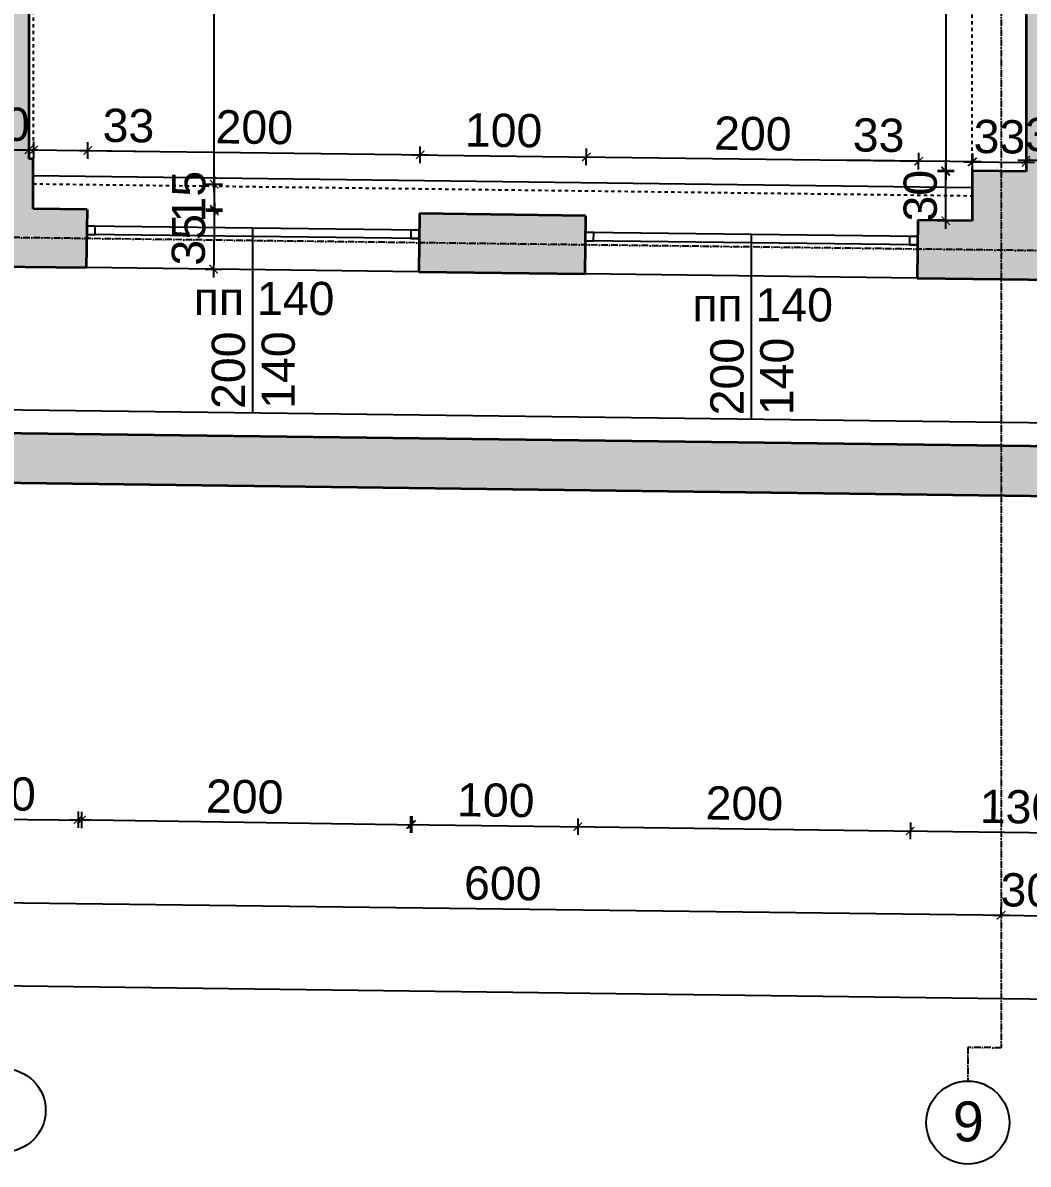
# Model space of a CAD drawing. Header units: inches. Extents: x -72385 to 39588, y -6525 to 66685.
# Drawn here: x -47773 to -47169, y 28695 to 29381 of the extents above; entities that cross this region are included whole.
import ezdxf

# ---------------------------------------------------------------- set-up
doc = ezdxf.new("R2010")
doc.units = ezdxf.units.IN
doc.header["$MEASUREMENT"] = 0
doc.linetypes.add('DashDot', pattern=[0.6, 0.4, -0.1, 0, -0.1])
doc.linetypes.add('Hidden', pattern=[0.4, 0.2, -0.2])
for name, color, linetype, lineweight in [('Изгледни линии', 253, 'Continuous', 25), ('Надписи коти външни', 252, 'Continuous', 25), ('Надписи коти вътрешни', 252, 'Continuous', 25), ('Надписи Оси', 252, 'Continuous', 25), ('Надписи прозорци', 252, 'Continuous', 25), ('Оси', 252, 'DashDot', 25), ('Прозорци', 251, 'Continuous', 25), ('Пунктир', 253, 'Hidden', 25), ('Разрезни линии', 7, 'Continuous', 35), ('Щрих стени', 254, 'Continuous', 25)]:
    doc.layers.add(name, color=color, linetype=linetype, lineweight=lineweight)
doc.styles.add('Arial Regular', font='arial.ttf')
doc.styles.get("Standard").update_dxf_attribs({"font": 'arial.ttf'})
doc.dimstyles.new('Annotative', dxfattribs={"dimscale": 0, "dimtxt": 20, "dimasz": 5, "dimexe": 5, "dimexo": 5, "dimgap": 5, "dimtad": 1, "dimdec": 0, "dimzin": 0, "dimdsep": 46, "dimtxsty": 'Standard', "dimblk": 'ARCHTICK', "dimcen": 5, "dimdle": 5, "dimadec": 0, "dimazin": 0, "dimtfac": 1, "dimtdec": 0, "dimtofl": 0, "dimtmove": 0, "dimatfit": 3, "dimldrblk": 'ARCHTICK', "dimfxl": 5, "dimfxlon": 1, "dimtolj": 1, "dimtzin": 0, "dimarcsym": 1})

# ---------------------------------------------------------------- blocks, each defined once
blk = doc.blocks.new('_ArchTick')
at = {"color": 0, "linetype": 'ByBlock', "const_width": 0.15}
blk.add_lwpolyline([(-0.5, -0.5), (0.5, 0.5)], dxfattribs=at)
blk = doc.blocks.new('*D8137')
at = {"layer": 'Defpoints', "color": 0, "ltscale": 50, "transparency": 16777216}
for p in [(-47747.34, 29869.21), (-47658.28, 29869.21), (-47747.34, 29284.17)]:
    blk.add_point(p, dxfattribs=at)
at = {"layer": 'Надписи коти вътрешни', "color": 0, "lineweight": -2, "ltscale": 50, "transparency": 16777216}
for p, q in [((-47658.28, 29279.17), (-47658.28, 29874.21)), ((-47663.28, 29869.21), (-47653.28, 29869.21)), ((-47663.28, 29284.17), (-47653.28, 29284.17))]:
    blk.add_line(p, q, dxfattribs=at)
at = {"layer": 'Надписи коти вътрешни', "color": 0, "lineweight": -2, "ltscale": 50, "transparency": 16777216, "xscale": 5, "yscale": 5, "zscale": 5}
for p, rotation in [((-47658.28, 29869.21), 90), ((-47658.28, 29284.17), 270)]:
    blk.add_blockref('_ArchTick', p, dxfattribs=dict(at, rotation=rotation))
at = {"layer": 'Надписи коти вътрешни', "color": 0, "ltscale": 50, "transparency": 16777216, "insert": (-47673.49, 29525.21), "char_height": 20, "attachment_point": 5, "rotation": 90}
blk.add_mtext('\\A1;585', dxfattribs=at)
blk = doc.blocks.new('*D94')
at = {"layer": 'Defpoints', "color": 0, "ltscale": 50, "transparency": 16777216}
for p in [(-47747.34, 29284.17), (-47747.53, 29269.17), (-47658.28, 29269.17)]:
    blk.add_point(p, dxfattribs=at)
at = {"layer": 'Надписи коти вътрешни', "color": 0, "lineweight": -2, "ltscale": 50, "transparency": 16777216}
for p, q in [((-47658.28, 29289.17), (-47658.28, 29264.17)), ((-47663.28, 29284.17), (-47653.28, 29284.17)), ((-47663.28, 29269.17), (-47653.28, 29269.17))]:
    blk.add_line(p, q, dxfattribs=at)
at = {"layer": 'Надписи коти вътрешни', "color": 0, "lineweight": -2, "ltscale": 50, "transparency": 16777216, "xscale": 5, "yscale": 5, "zscale": 5}
for p, rotation in [((-47658.28, 29284.17), 90), ((-47658.28, 29269.17), 270)]:
    blk.add_blockref('_ArchTick', p, dxfattribs=dict(at, rotation=rotation))
at = {"layer": 'Надписи коти вътрешни', "color": 0, "ltscale": 50, "transparency": 16777216, "insert": (-47673.49, 29276.67), "char_height": 20, "attachment_point": 5, "rotation": 90}
blk.add_mtext('\\A1;15', dxfattribs=at)
blk = doc.blocks.new('*D4234')
at = {"layer": 'Defpoints', "color": 0, "ltscale": 50, "transparency": 16777216}
for p in [(-47218.17, 29292.23), (-47202.34, 29292.23), (-47202.34, 29262.23)]:
    blk.add_point(p, dxfattribs=at)
at = {"layer": 'Надписи коти вътрешни', "color": 0, "lineweight": -2, "ltscale": 50, "transparency": 16777216}
for p, q in [((-47218.17, 29257.23), (-47218.17, 29297.23)), ((-47213.17, 29292.23), (-47223.17, 29292.23)), ((-47213.17, 29262.23), (-47223.17, 29262.23))]:
    blk.add_line(p, q, dxfattribs=at)
at = {"layer": 'Надписи коти вътрешни', "color": 0, "lineweight": -2, "ltscale": 50, "transparency": 16777216, "xscale": 5, "yscale": 5, "zscale": 5}
for p, rotation in [((-47218.17, 29292.23), 90), ((-47218.17, 29262.23), 270)]:
    blk.add_blockref('_ArchTick', p, dxfattribs=dict(at, rotation=rotation))
at = {"layer": 'Надписи коти вътрешни', "color": 0, "ltscale": 50, "transparency": 16777216, "insert": (-47233.39, 29277.23), "char_height": 20, "attachment_point": 5, "rotation": 90}
blk.add_mtext('\\A1;30', dxfattribs=at)
blk = doc.blocks.new('*D108')
at = {"layer": 'Defpoints', "color": 0, "ltscale": 50, "transparency": 16777216}
for p in [(-47169.77, 29297.22), (-47202.34, 29292.23), (-47169.84, 29291.82)]:
    blk.add_point(p, dxfattribs=at)
at = {"layer": 'Надписи коти вътрешни', "color": 0, "lineweight": -2, "ltscale": 50, "transparency": 16777216}
for p, q in [((-47202.27, 29297.23), (-47202.2, 29302.63)), ((-47169.77, 29296.81), (-47169.7, 29302.22)), ((-47207.27, 29297.7), (-47164.77, 29297.15))]:
    blk.add_line(p, q, dxfattribs=at)
at = {"layer": 'Надписи коти вътрешни', "color": 0, "lineweight": -2, "ltscale": 50, "transparency": 16777216, "xscale": 5, "yscale": 5, "zscale": 5}
for p, rotation in [((-47202.27, 29297.63), 179.2706286525559), ((-47169.77, 29297.22), 359.2706286525558)]:
    blk.add_blockref('_ArchTick', p, dxfattribs=dict(at, rotation=rotation))
at = {"layer": 'Надписи коти вътрешни', "color": 0, "ltscale": 50, "transparency": 16777216, "insert": (-47185.82, 29312.64), "char_height": 20, "attachment_point": 5, "rotation": 359.27063}
blk.add_mtext('\\A1;33', dxfattribs=at)
blk = doc.blocks.new('*D199')
at = {"layer": 'Defpoints', "color": 0, "ltscale": 50, "transparency": 16777216}
for p in [(-47734.39, 29304.41), (-47767.34, 29269.42), (-47734.84, 29269.01)]:
    blk.add_point(p, dxfattribs=at)
at = {"layer": 'Надписи коти вътрешни', "color": 0, "lineweight": -2, "ltscale": 50, "transparency": 16777216}
for p, q in [((-47766.95, 29299.82), (-47766.82, 29309.82)), ((-47734.45, 29299.41), (-47734.32, 29309.41)), ((-47771.89, 29304.88), (-47734.39, 29304.41)), ((-47734.39, 29304.41), (-47690.75, 29303.85))]:
    blk.add_line(p, q, dxfattribs=at)
at = {"layer": 'Надписи коти вътрешни', "color": 0, "lineweight": -2, "ltscale": 50, "transparency": 16777216, "xscale": 5, "yscale": 5, "zscale": 5}
for p, rotation in [((-47766.89, 29304.82), 179.2706286525555), ((-47734.39, 29304.41), 359.2706286525555)]:
    blk.add_blockref('_ArchTick', p, dxfattribs=dict(at, rotation=rotation))
at = {"layer": 'Надписи коти вътрешни', "color": 0, "ltscale": 50, "transparency": 16777216, "insert": (-47709.88, 29319.31), "char_height": 20, "attachment_point": 5, "rotation": 359.27063}
blk.add_mtext('\\A1;33', dxfattribs=at)
blk = doc.blocks.new('*D4273')
at = {"layer": 'Defpoints', "color": 0, "ltscale": 50, "transparency": 16777216}
for p in [(-47534.39, 29301.86), (-47734.84, 29269.01), (-47534.84, 29266.46)]:
    blk.add_point(p, dxfattribs=at)
at = {"layer": 'Надписи коти вътрешни', "color": 0, "lineweight": -2, "ltscale": 50, "transparency": 16777216}
for p, q in [((-47734.45, 29299.41), (-47734.32, 29309.41)), ((-47739.39, 29304.47), (-47529.39, 29301.8)), ((-47534.45, 29296.86), (-47534.32, 29306.86))]:
    blk.add_line(p, q, dxfattribs=at)
at = {"layer": 'Надписи коти вътрешни', "color": 0, "lineweight": -2, "ltscale": 50, "transparency": 16777216, "xscale": 5, "yscale": 5, "zscale": 5}
for p, rotation in [((-47734.39, 29304.41), 179.2706286525442), ((-47534.39, 29301.86), 359.2706286525442)]:
    blk.add_blockref('_ArchTick', p, dxfattribs=dict(at, rotation=rotation))
at = {"layer": 'Надписи коти вътрешни', "color": 0, "ltscale": 50, "transparency": 16777216, "insert": (-47634.19, 29318.34), "char_height": 20, "attachment_point": 5, "rotation": 359.27063}
blk.add_mtext('\\A1;200', dxfattribs=at)
blk = doc.blocks.new('*D4274')
at = {"layer": 'Defpoints', "color": 0, "ltscale": 50, "transparency": 16777216}
for p in [(-47434.39, 29300.59), (-47534.84, 29266.46), (-47434.84, 29265.19)]:
    blk.add_point(p, dxfattribs=at)
at = {"layer": 'Надписи коти вътрешни', "color": 0, "lineweight": -2, "ltscale": 50, "transparency": 16777216}
for p, q in [((-47539.39, 29301.92), (-47429.39, 29300.52)), ((-47534.45, 29296.86), (-47534.32, 29306.86)), ((-47434.45, 29295.59), (-47434.32, 29305.59))]:
    blk.add_line(p, q, dxfattribs=at)
at = {"layer": 'Надписи коти вътрешни', "color": 0, "lineweight": -2, "ltscale": 50, "transparency": 16777216, "xscale": 5, "yscale": 5, "zscale": 5}
for p, rotation in [((-47534.39, 29301.86), 179.2706286525338), ((-47434.39, 29300.59), 359.2706286525338)]:
    blk.add_blockref('_ArchTick', p, dxfattribs=dict(at, rotation=rotation))
at = {"layer": 'Надписи коти вътрешни', "color": 0, "ltscale": 50, "transparency": 16777216, "insert": (-47484.19, 29316.43), "char_height": 20, "attachment_point": 5, "rotation": 359.27063}
blk.add_mtext('\\A1;100', dxfattribs=at)
blk = doc.blocks.new('*D4275')
at = {"layer": 'Defpoints', "color": 0, "ltscale": 50, "transparency": 16777216}
for p in [(-47234.39, 29298.04), (-47434.84, 29265.19), (-47234.84, 29262.64)]:
    blk.add_point(p, dxfattribs=at)
at = {"layer": 'Надписи коти вътрешни', "color": 0, "lineweight": -2, "ltscale": 50, "transparency": 16777216}
for p, q in [((-47434.45, 29295.59), (-47434.32, 29305.59)), ((-47234.45, 29293.04), (-47234.32, 29303.04)), ((-47439.39, 29300.65), (-47229.39, 29297.98))]:
    blk.add_line(p, q, dxfattribs=at)
at = {"layer": 'Надписи коти вътрешни', "color": 0, "lineweight": -2, "ltscale": 50, "transparency": 16777216, "xscale": 5, "yscale": 5, "zscale": 5}
for p, rotation in [((-47434.39, 29300.59), 179.2706286525483), ((-47234.39, 29298.04), 359.2706286525483)]:
    blk.add_blockref('_ArchTick', p, dxfattribs=dict(at, rotation=rotation))
at = {"layer": 'Надписи коти вътрешни', "color": 0, "ltscale": 50, "transparency": 16777216, "insert": (-47334.19, 29314.52), "char_height": 20, "attachment_point": 5, "rotation": 359.27063}
blk.add_mtext('\\A1;200', dxfattribs=at)
blk = doc.blocks.new('*D200')
at = {"layer": 'Defpoints', "color": 0, "ltscale": 50, "transparency": 16777216}
for p in [(-47234.39, 29298.04), (-47234.84, 29262.64), (-47202.34, 29262.23)]:
    blk.add_point(p, dxfattribs=at)
at = {"layer": 'Надписи коти вътрешни', "color": 0, "lineweight": -2, "ltscale": 50, "transparency": 16777216}
for p, q in [((-47234.45, 29293.04), (-47234.32, 29303.04)), ((-47201.95, 29292.63), (-47201.82, 29302.63)), ((-47234.39, 29298.04), (-47278.02, 29298.6)), ((-47196.89, 29297.56), (-47234.39, 29298.04))]:
    blk.add_line(p, q, dxfattribs=at)
at = {"layer": 'Надписи коти вътрешни', "color": 0, "lineweight": -2, "ltscale": 50, "transparency": 16777216, "xscale": 5, "yscale": 5, "zscale": 5}
for p, rotation in [((-47234.39, 29298.04), 179.2706286525373), ((-47201.89, 29297.63), 359.2706286525373)]:
    blk.add_blockref('_ArchTick', p, dxfattribs=dict(at, rotation=rotation))
at = {"layer": 'Надписи коти вътрешни', "color": 0, "ltscale": 50, "transparency": 16777216, "insert": (-47258.51, 29313.57), "char_height": 20, "attachment_point": 5, "rotation": 359.27063}
blk.add_mtext('\\A1;33', dxfattribs=at)
blk = doc.blocks.new('*D8138')
at = {"layer": 'Defpoints', "color": 0, "ltscale": 50, "transparency": 16777216}
for p in [(-47169.84, 29831.86), (-47218.17, 29291.82), (-47169.84, 29291.82)]:
    blk.add_point(p, dxfattribs=at)
at = {"layer": 'Надписи коти вътрешни', "color": 0, "lineweight": -2, "ltscale": 50, "transparency": 16777216}
for p, q in [((-47218.17, 29836.86), (-47218.17, 29286.82)), ((-47213.17, 29831.86), (-47223.17, 29831.86)), ((-47213.17, 29291.82), (-47223.17, 29291.82))]:
    blk.add_line(p, q, dxfattribs=at)
at = {"layer": 'Надписи коти вътрешни', "color": 0, "lineweight": -2, "ltscale": 50, "transparency": 16777216, "xscale": 5, "yscale": 5, "zscale": 5}
for p, rotation in [((-47218.17, 29831.86), 90), ((-47218.17, 29291.82), 270)]:
    blk.add_blockref('_ArchTick', p, dxfattribs=dict(at, rotation=rotation))
at = {"layer": 'Надписи коти вътрешни', "color": 0, "ltscale": 50, "transparency": 16777216, "insert": (-47233.38, 29507.3), "char_height": 20, "attachment_point": 5, "rotation": 90}
blk.add_mtext('\\A1;540', dxfattribs=at)
blk = doc.blocks.new('*D2815')
at = {"layer": 'Defpoints', "color": 0, "ltscale": 50, "transparency": 16777216}
for p in [(-51367.34, 29180.24), (-46587.16, 29133.38), (-46587.34, 29119.39)]:
    blk.add_point(p, dxfattribs=at)
at = {"layer": 'Надписи коти вътрешни', "color": 0, "lineweight": -2, "ltscale": 50, "transparency": 16777216}
for p, q in [((-51367.22, 29189.23), (-51367.1, 29199.23)), ((-51372.16, 29194.3), (-46582.16, 29133.32)), ((-46587.22, 29128.38), (-46587.1, 29138.38))]:
    blk.add_line(p, q, dxfattribs=at)
at = {"layer": 'Надписи коти вътрешни', "color": 0, "lineweight": -2, "ltscale": 50, "transparency": 16777216, "xscale": 5, "yscale": 5, "zscale": 5}
for p, rotation in [((-51367.16, 29194.23), 179.2706286525462), ((-46587.16, 29133.38), 359.2706286525462)]:
    blk.add_blockref('_ArchTick', p, dxfattribs=dict(at, rotation=rotation))
at = {"layer": 'Надписи коти вътрешни', "color": 0, "ltscale": 50, "transparency": 16777216, "insert": (-48976.97, 29179.02), "char_height": 20, "attachment_point": 5, "rotation": 359.27063}
blk.add_mtext('\\A1;4780', dxfattribs=at)
blk = doc.blocks.new('*D5886')
at = {"layer": 'Defpoints', "color": 0, "ltscale": 50, "transparency": 16777216}
for p in [(-47835.3, 29235.28), (-47735.28, 29234.42), (-47738.16, 28901.73)]:
    blk.add_point(p, dxfattribs=at)
at = {"layer": 'Надписи коти външни', "color": 0, "lineweight": -2, "ltscale": 50, "transparency": 16777216}
for p, q in [((-47838.13, 28907.59), (-47838.22, 28897.59)), ((-47738.11, 28906.73), (-47738.2, 28896.73)), ((-47843.18, 28902.63), (-47733.16, 28901.68))]:
    blk.add_line(p, q, dxfattribs=at)
at = {"layer": 'Надписи коти външни', "color": 0, "lineweight": -2, "ltscale": 50, "transparency": 16777216, "xscale": 5, "yscale": 5, "zscale": 5}
for p, rotation in [((-47838.18, 28902.59), 179.5043981819861), ((-47738.16, 28901.73), 359.5043981819861)]:
    blk.add_blockref('_ArchTick', p, dxfattribs=dict(at, rotation=rotation))
at = {"layer": 'Надписи коти външни', "color": 0, "ltscale": 50, "transparency": 16777216, "insert": (-47788.94, 28917.38), "char_height": 20, "attachment_point": 5, "rotation": 359.5044}
blk.add_mtext('\\A1;100', dxfattribs=at)
blk = doc.blocks.new('*D5887')
at = {"layer": 'Defpoints', "color": 0, "ltscale": 50, "transparency": 16777216}
for p in [(-47735.28, 29234.42), (-47535.28, 29231.46), (-47540.19, 28899)]:
    blk.add_point(p, dxfattribs=at)
at = {"layer": 'Надписи коти външни', "color": 0, "lineweight": -2, "ltscale": 50, "transparency": 16777216}
for p, q in [((-47740.11, 28906.95), (-47740.26, 28896.95)), ((-47540.12, 28904), (-47540.27, 28894)), ((-47745.19, 28902.03), (-47535.19, 28898.93))]:
    blk.add_line(p, q, dxfattribs=at)
at = {"layer": 'Надписи коти външни', "color": 0, "lineweight": -2, "ltscale": 50, "transparency": 16777216, "xscale": 5, "yscale": 5, "zscale": 5}
for p, rotation in [((-47740.19, 28901.95), 179.1537244602908), ((-47540.19, 28899), 359.1537244602908)]:
    blk.add_blockref('_ArchTick', p, dxfattribs=dict(at, rotation=rotation))
at = {"layer": 'Надписи коти външни', "color": 0, "ltscale": 50, "transparency": 16777216, "insert": (-47639.97, 28915.69), "char_height": 20, "attachment_point": 5, "rotation": 359.15372}
blk.add_mtext('\\A1;200', dxfattribs=at)
blk = doc.blocks.new('*D5888')
at = {"layer": 'Defpoints', "color": 0, "ltscale": 50, "transparency": 16777216}
for p in [(-47535.28, 29231.46), (-47435.28, 29230.19), (-47439.52, 28897.72)]:
    blk.add_point(p, dxfattribs=at)
at = {"layer": 'Надписи коти външни', "color": 0, "lineweight": -2, "ltscale": 50, "transparency": 16777216}
for p, q in [((-47539.45, 28903.99), (-47539.58, 28893.99)), ((-47439.45, 28902.72), (-47439.58, 28892.72)), ((-47544.52, 28899.05), (-47434.52, 28897.65))]:
    blk.add_line(p, q, dxfattribs=at)
at = {"layer": 'Надписи коти външни', "color": 0, "lineweight": -2, "ltscale": 50, "transparency": 16777216, "xscale": 5, "yscale": 5, "zscale": 5}
for p, rotation in [((-47539.52, 28898.99), 179.2706286525713), ((-47439.52, 28897.72), 359.2706286525712)]:
    blk.add_blockref('_ArchTick', p, dxfattribs=dict(at, rotation=rotation))
at = {"layer": 'Надписи коти външни', "color": 0, "ltscale": 50, "transparency": 16777216, "insert": (-47488.88, 28913.56), "char_height": 20, "attachment_point": 5, "rotation": 359.27063}
blk.add_mtext('\\A1;100', dxfattribs=at)
blk = doc.blocks.new('*D5889')
at = {"layer": 'Defpoints', "color": 0, "ltscale": 50, "transparency": 16777216}
for p in [(-47435.28, 29230.19), (-47235.28, 29227.64), (-47239.52, 28895.17)]:
    blk.add_point(p, dxfattribs=at)
at = {"layer": 'Надписи коти външни', "color": 0, "lineweight": -2, "ltscale": 50, "transparency": 16777216}
for p, q in [((-47439.45, 28902.72), (-47439.58, 28892.72)), ((-47444.52, 28897.78), (-47234.52, 28895.11)), ((-47239.45, 28900.17), (-47239.58, 28890.17))]:
    blk.add_line(p, q, dxfattribs=at)
at = {"layer": 'Надписи коти външни', "color": 0, "lineweight": -2, "ltscale": 50, "transparency": 16777216, "xscale": 5, "yscale": 5, "zscale": 5}
for p, rotation in [((-47439.52, 28897.72), 179.2706286525296), ((-47239.52, 28895.17), 359.2706286525296)]:
    blk.add_blockref('_ArchTick', p, dxfattribs=dict(at, rotation=rotation))
at = {"layer": 'Надписи коти външни', "color": 0, "ltscale": 50, "transparency": 16777216, "insert": (-47339.32, 28911.65), "char_height": 20, "attachment_point": 5, "rotation": 359.27063}
blk.add_mtext('\\A1;200', dxfattribs=at)
blk = doc.blocks.new('*D5890')
at = {"layer": 'Defpoints', "color": 0, "ltscale": 50, "transparency": 16777216}
for p in [(-47235.28, 29227.64), (-47105.28, 29225.99), (-47109.52, 28893.51)]:
    blk.add_point(p, dxfattribs=at)
at = {"layer": 'Надписи коти външни', "color": 0, "lineweight": -2, "ltscale": 50, "transparency": 16777216}
for p, q in [((-47239.45, 28900.17), (-47239.58, 28890.17)), ((-47109.45, 28898.51), (-47109.58, 28888.52)), ((-47244.52, 28895.23), (-47104.52, 28893.45))]:
    blk.add_line(p, q, dxfattribs=at)
at = {"layer": 'Надписи коти външни', "color": 0, "lineweight": -2, "ltscale": 50, "transparency": 16777216, "xscale": 5, "yscale": 5, "zscale": 5}
for p, rotation in [((-47239.52, 28895.17), 179.2706286525752), ((-47109.52, 28893.51), 359.2706286525752)]:
    blk.add_blockref('_ArchTick', p, dxfattribs=dict(at, rotation=rotation))
at = {"layer": 'Надписи коти външни', "color": 0, "ltscale": 50, "transparency": 16777216, "insert": (-47174.32, 28909.56), "char_height": 20, "attachment_point": 5, "rotation": 359.27063}
blk.add_mtext('\\A1;130', dxfattribs=at)
blk = doc.blocks.new('*D5929')
at = {"layer": 'Defpoints', "color": 0, "ltscale": 50, "transparency": 16777216}
for p in [(-47784.84, 28852.11), (-47184.84, 28844.47), (-47184.84, 28844.47)]:
    blk.add_point(p, dxfattribs=at)
at = {"layer": 'Надписи коти външни', "color": 0, "lineweight": -2, "ltscale": 50, "transparency": 16777216}
for p, q in [((-47784.84, 28852.11), (-47784.77, 28857.11)), ((-47789.84, 28852.17), (-47179.84, 28844.41)), ((-47184.84, 28844.47), (-47184.77, 28849.47))]:
    blk.add_line(p, q, dxfattribs=at)
at = {"layer": 'Надписи коти външни', "color": 0, "lineweight": -2, "ltscale": 50, "transparency": 16777216, "xscale": 5, "yscale": 5, "zscale": 5}
for p, rotation in [((-47784.84, 28852.11), 179.2706286525532), ((-47184.84, 28844.47), 359.2706286525532)]:
    blk.add_blockref('_ArchTick', p, dxfattribs=dict(at, rotation=rotation))
at = {"layer": 'Надписи коти външни', "color": 0, "ltscale": 50, "transparency": 16777216, "insert": (-47484.64, 28863.5), "char_height": 20, "attachment_point": 5, "rotation": 359.27063}
blk.add_mtext('\\A1;600', dxfattribs=at)
blk = doc.blocks.new('*D5930')
at = {"layer": 'Defpoints', "color": 0, "ltscale": 50, "transparency": 16777216}
for p in [(-47184.84, 28844.47), (-47154.84, 28844.09), (-47154.84, 28844.09)]:
    blk.add_point(p, dxfattribs=at)
at = {"layer": 'Надписи коти външни', "color": 0, "lineweight": -2, "ltscale": 50, "transparency": 16777216}
for p, q in [((-47184.84, 28844.47), (-47184.77, 28849.47)), ((-47154.84, 28844.09), (-47154.77, 28849.09)), ((-47189.84, 28844.53), (-47149.84, 28844.02))]:
    blk.add_line(p, q, dxfattribs=at)
at = {"layer": 'Надписи коти външни', "color": 0, "lineweight": -2, "ltscale": 50, "transparency": 16777216, "xscale": 5, "yscale": 5, "zscale": 5}
for p, rotation in [((-47184.84, 28844.47), 179.2706286525874), ((-47154.84, 28844.09), 359.2706286525873)]:
    blk.add_blockref('_ArchTick', p, dxfattribs=dict(at, rotation=rotation))
at = {"layer": 'Надписи коти външни', "color": 0, "ltscale": 50, "transparency": 16777216, "insert": (-47169.64, 28859.5), "char_height": 20, "attachment_point": 5, "rotation": 359.27063}
blk.add_mtext('\\A1;30', dxfattribs=at)
blk = doc.blocks.new('*D5873')
at = {"layer": 'Defpoints', "color": 0, "ltscale": 50, "transparency": 16777216}
for p in [(-52317.34, 29292.34), (-40222.34, 29138.36), (-40227.84, 28705.9)]:
    blk.add_point(p, dxfattribs=at)
at = {"layer": 'Надписи коти външни', "color": 0, "lineweight": -2, "ltscale": 50, "transparency": 16777216}
for p, q in [((-52322.78, 28864.88), (-52322.91, 28854.88)), ((-52327.84, 28859.94), (-40222.84, 28705.84)), ((-40227.78, 28710.9), (-40227.91, 28700.9))]:
    blk.add_line(p, q, dxfattribs=at)
at = {"layer": 'Надписи коти външни', "color": 0, "lineweight": -2, "ltscale": 50, "transparency": 16777216, "xscale": 5, "yscale": 5, "zscale": 5}
for p, rotation in [((-52322.84, 28859.88), 179.2706286525475), ((-40227.84, 28705.9), 359.2706286525474)]:
    blk.add_blockref('_ArchTick', p, dxfattribs=dict(at, rotation=rotation))
at = {"layer": 'Надписи коти външни', "color": 0, "ltscale": 50, "transparency": 16777216, "insert": (-46275.15, 28798.1), "char_height": 20, "attachment_point": 5, "rotation": 359.27063}
blk.add_mtext('\\A1;12095', dxfattribs=at)
blk = doc.blocks.new('*D7116')
at = {"layer": 'Defpoints', "color": 0, "ltscale": 10, "transparency": 16777216}
for p in [(-47799.84, 29319.5), (-47769.84, 29319.5), (-47769.84, 29304.88)]:
    blk.add_point(p, dxfattribs=at)
at = {"layer": 'Надписи коти вътрешни', "color": 0, "lineweight": -2, "ltscale": 10, "transparency": 16777216}
for p, q in [((-47799.84, 29309.88), (-47799.84, 29299.88)), ((-47769.84, 29309.88), (-47769.84, 29299.88)), ((-47804.84, 29304.88), (-47764.84, 29304.88))]:
    blk.add_line(p, q, dxfattribs=at)
at = {"layer": 'Надписи коти вътрешни', "color": 0, "lineweight": -2, "ltscale": 10, "transparency": 16777216, "xscale": 5, "yscale": 5, "zscale": 5, "rotation": 180}
blk.add_blockref('_ArchTick', (-47799.84, 29304.88), dxfattribs=at)
at = {"layer": 'Надписи коти вътрешни', "color": 0, "lineweight": -2, "ltscale": 10, "transparency": 16777216, "xscale": 5, "yscale": 5, "zscale": 5}
blk.add_blockref('_ArchTick', (-47769.84, 29304.88), dxfattribs=at)
at = {"layer": 'Надписи коти вътрешни', "color": 0, "ltscale": 10, "transparency": 16777216, "insert": (-47784.84, 29320.1), "char_height": 20, "attachment_point": 5}
blk.add_mtext('\\A1;30', dxfattribs=at)
blk = doc.blocks.new('*D7117')
at = {"layer": 'Defpoints', "color": 0, "ltscale": 10, "transparency": 16777216}
for p in [(-47139.84, 29298.71), (-47169.84, 29291.82), (-47139.84, 29291.82)]:
    blk.add_point(p, dxfattribs=at)
at = {"layer": 'Надписи коти вътрешни', "color": 0, "lineweight": -2, "ltscale": 10, "transparency": 16777216}
for p, q in [((-47169.84, 29296.82), (-47169.84, 29303.71)), ((-47139.84, 29296.82), (-47139.84, 29303.71)), ((-47174.84, 29298.71), (-47134.84, 29298.71))]:
    blk.add_line(p, q, dxfattribs=at)
at = {"layer": 'Надписи коти вътрешни', "color": 0, "lineweight": -2, "ltscale": 10, "transparency": 16777216, "xscale": 5, "yscale": 5, "zscale": 5, "rotation": 180}
blk.add_blockref('_ArchTick', (-47169.84, 29298.71), dxfattribs=at)
at = {"layer": 'Надписи коти вътрешни', "color": 0, "lineweight": -2, "ltscale": 10, "transparency": 16777216, "xscale": 5, "yscale": 5, "zscale": 5}
blk.add_blockref('_ArchTick', (-47139.84, 29298.71), dxfattribs=at)
at = {"layer": 'Надписи коти вътрешни', "color": 0, "ltscale": 10, "transparency": 16777216, "insert": (-47154.84, 29313.93), "char_height": 20, "attachment_point": 5}
blk.add_mtext('\\A1;30', dxfattribs=at)
blk = doc.blocks.new('*D7269')
at = {"layer": 'Defpoints', "color": 0, "ltscale": 10, "transparency": 16777216}
for p in [(-47734.84, 29269.01), (-47735.28, 29234.01), (-47658.68, 29233.03)]:
    blk.add_point(p, dxfattribs=at)
at = {"layer": 'Надписи коти вътрешни', "color": 0, "lineweight": -2, "ltscale": 10, "transparency": 16777216}
for p, q in [((-47663.23, 29268.09), (-47653.23, 29267.97)), ((-47658.17, 29273.03), (-47658.74, 29228.03)), ((-47663.68, 29233.1), (-47653.68, 29232.97))]:
    blk.add_line(p, q, dxfattribs=at)
at = {"layer": 'Надписи коти вътрешни', "color": 0, "lineweight": -2, "ltscale": 10, "transparency": 16777216, "xscale": 5, "yscale": 5, "zscale": 5}
for p, rotation in [((-47658.23, 29268.03), 89.27062865253453), ((-47658.68, 29233.03), 269.2706286525345)]:
    blk.add_blockref('_ArchTick', p, dxfattribs=dict(at, rotation=rotation))
at = {"layer": 'Надписи коти вътрешни', "color": 0, "ltscale": 10, "transparency": 16777216, "insert": (-47673.67, 29250.73), "char_height": 20, "attachment_point": 5, "rotation": 89.27063}
blk.add_mtext('\\A1;35', dxfattribs=at)

msp = doc.modelspace()

# ---------------------------------------------------------------- hatches: boundary and pattern name
at = {"layer": 'Щрих стени', "ltscale": 10}
h = msp.add_hatch(color=256, dxfattribs=at)
h.dxf.hatch_style = 1
h.paths.add_polyline_path([(-48629.84, 29910.45), (-48741.97, 29911.88), (-48742.35, 29881.88), (-48630.22, 29880.45)])
h.paths.add_polyline_path([(-48351.96, 29906.91), (-48469.84, 29908.41), (-48470.22, 29878.41), (-48417.34, 29877.74), (-48417.34, 29812.74), (-48399.84, 29812.51), (-48399.84, 29307.47), (-48402.34, 29307.51), (-48402.34, 29277.5), (-48434.84, 29277.92), (-48435.28, 29242.92), (-48335.28, 29241.65), (-48334.84, 29276.64), (-48367.34, 29277.06), (-48367.34, 29307.06), (-48369.84, 29307.09), (-48369.84, 29812.13), (-48352.34, 29811.91), (-48352.34, 29876.91)])
h.paths.add_polyline_path([(-48634.84, 29280.46), (-48734.84, 29281.74), (-48735.28, 29246.74), (-48635.28, 29245.47)])
h.paths.add_polyline_path([(-48034.84, 29272.82), (-48134.84, 29274.1), (-48135.28, 29239.1), (-48035.28, 29237.83)])
h.paths.add_polyline_path([(-47734.84, 29269.01), (-47767.34, 29269.42), (-47767.34, 29299.42), (-47769.84, 29299.45), (-47769.84, 29804.49), (-47752.34, 29804.27), (-47752.34, 29869.28), (-47751.96, 29899.27), (-47869.84, 29900.77), (-47870.22, 29870.78), (-47817.34, 29870.1), (-47817.34, 29805.1), (-47799.84, 29804.88), (-47799.84, 29299.84), (-47802.34, 29299.87), (-47802.34, 29269.86), (-47834.84, 29270.28), (-47835.28, 29235.28), (-47735.28, 29234.01)])
h.paths.add_polyline_path([(-48029.84, 29902.81), (-48141.97, 29904.24), (-48142.35, 29874.24), (-48030.22, 29872.81)])
h.paths.add_polyline_path([(-47409.84, 29894.92), (-47541.97, 29896.6), (-47542.35, 29866.6), (-47410.22, 29864.92)])
h.paths.add_polyline_path([(-47434.84, 29265.19), (-47534.84, 29266.46), (-47535.28, 29231.46), (-47435.28, 29230.19)])
h.paths.add_polyline_path([(-47104.84, 29260.99), (-47137.34, 29261.4), (-47137.34, 29291.4), (-47139.84, 29291.43), (-47139.84, 29831.48), (-46970.22, 29829.32), (-46969.84, 29859.31), (-47139.84, 29861.48), (-47139.84, 29877.29), (-47149.84, 29877.29), (-47149.84, 29861.61), (-47169.84, 29861.86), (-47169.84, 29891.86), (-47249.84, 29892.88), (-47250.22, 29862.88), (-47202.34, 29862.27), (-47202.34, 29832.27), (-47169.84, 29831.86), (-47169.84, 29291.82), (-47202.34, 29292.23), (-47202.34, 29262.23), (-47234.84, 29262.64), (-47235.28, 29227.64), (-47105.28, 29225.99)])
h.paths.add_polyline_path([(-46299.84, 29850.78), (-46869.84, 29858.04), (-46870.22, 29828.04), (-46599.84, 29824.6), (-46599.84, 29789.6), (-46569.84, 29789.22), (-46569.84, 29284.18), (-46572.34, 29284.21), (-46572.34, 29254.21), (-46604.84, 29254.62), (-46605.28, 29219.62), (-45905.28, 29210.71), (-45904.84, 29245.71), (-45937.34, 29246.12), (-45937.34, 29276.12), (-45939.84, 29276.16), (-45939.84, 29813.7), (-45864.84, 29812.74), (-45864.84, 29815.24), (-45715.22, 29813.34), (-45714.84, 29843.34), (-46199.84, 29849.51), (-46200.22, 29819.51), (-46024.84, 29817.28), (-46024.84, 29814.78), (-45969.84, 29814.08), (-45969.84, 29276.54), (-45972.34, 29276.57), (-45972.34, 29246.57), (-46537.34, 29253.76), (-46537.34, 29283.76), (-46539.84, 29283.79), (-46539.84, 29823.84), (-46300.22, 29820.79)])
h.paths.add_polyline_path([(-46804.84, 29257.17), (-46837.34, 29257.58), (-46837.34, 29277.58), (-46872.34, 29278.03), (-46872.34, 29258.03), (-46904.84, 29258.44), (-46905.28, 29223.44), (-46805.28, 29222.17)])
h.paths.add_polyline_path([(-45604.84, 29241.89), (-45637.34, 29242.3), (-45637.34, 29262.3), (-45672.34, 29262.75), (-45672.34, 29242.75), (-45704.84, 29243.16), (-45705.28, 29208.17), (-45605.28, 29206.89)])
h.paths.add_polyline_path([(-45304.84, 29238.07), (-45337.34, 29238.48), (-45337.34, 29268.49), (-45339.84, 29268.52), (-45339.84, 29458.53), (-45369.84, 29458.53), (-45369.84, 29268.9), (-45372.34, 29268.93), (-45372.34, 29238.93), (-45404.84, 29239.34), (-45405.28, 29204.35), (-45305.28, 29203.07)])
h.paths.add_polyline_path([(-45319.84, 29838.31), (-45339.84, 29838.56), (-45339.84, 29893.95), (-45369.84, 29893.95), (-45369.84, 29838.94), (-45614.84, 29842.06), (-45615.22, 29812.07), (-45369.84, 29808.94), (-45369.84, 29558.54), (-45339.84, 29558.54), (-45339.84, 29808.56), (-45319.84, 29808.31)])
h.paths.add_polyline_path([(-45339.84, 30164.51), (-45369.84, 30164.51), (-45369.84, 30138.97), (-45604.46, 30141.96), (-45604.84, 30111.96), (-45369.84, 30108.97), (-45369.84, 30053.96), (-45339.84, 30053.96)])
h.paths.add_polyline_path([(-45704.46, 30143.23), (-45939.84, 30146.23), (-45939.84, 30416.25), (-45914.84, 30415.93), (-45914.84, 30490.94), (-45939.84, 30491.25), (-45939.84, 30631.27), (-45899.84, 30630.76), (-45899.84, 30840.77), (-45939.84, 30841.28), (-45939.84, 30981.29), (-45937.34, 30981.26), (-45937.34, 31011.27), (-45924.84, 31011.11), (-45924.39, 31046.1), (-45937.34, 31046.27), (-45937.34, 31066.27), (-45972.34, 31066.72), (-45972.34, 31046.71), (-46129.84, 31048.72), (-46129.84, 31068.72), (-46159.84, 31069.1), (-46159.84, 31049.1), (-46349.84, 31051.52), (-46349.84, 31071.52), (-46379.84, 31071.9), (-46379.84, 31051.9), (-46537.34, 31053.91), (-46537.34, 31073.91), (-46572.34, 31074.35), (-46572.34, 31054.35), (-46604.39, 31054.76), (-46604.84, 31019.76), (-46572.34, 31019.35), (-46572.34, 31004.35), (-45969.84, 30996.68), (-45969.84, 30444.13), (-46129.84, 30446.17), (-46129.84, 30841.2), (-46619.46, 30847.43), (-46619.84, 30817.44), (-46569.84, 30816.8), (-46569.84, 30526.78), (-46579.84, 30526.9), (-46579.84, 30486.9), (-46604.84, 30487.22), (-46604.84, 30467.22), (-46839.84, 30470.21), (-46839.84, 30820.24), (-46779.84, 30819.47), (-46779.46, 30849.47), (-46869.84, 30850.62), (-46869.84, 30470.59), (-46954.84, 30471.67), (-46954.84, 30309.16), (-46924.84, 30309.16), (-46924.84, 30441.29), (-46569.84, 30436.77), (-46569.84, 30154.25), (-46799.46, 30157.17), (-46799.84, 30127.17), (-46504.84, 30123.42), (-46504.46, 30153.41), (-46539.84, 30153.86), (-46539.84, 30816.42), (-46379.84, 30814.38), (-46379.84, 30151.83), (-46404.46, 30152.14), (-46404.84, 30122.14), (-46324.84, 30121.12), (-46324.46, 30151.12), (-46349.84, 30151.45), (-46349.84, 30418.97), (-45969.84, 30414.13), (-45969.84, 30146.61), (-46224.46, 30149.85), (-46224.84, 30119.85), (-45704.84, 30113.23)])
h.paths.add_polyline_path([(-46159.84, 30446.55), (-46349.84, 30448.97), (-46349.84, 30814), (-46159.84, 30811.58)], flags=16)
h = msp.add_hatch(color=256, dxfattribs=at)
h.dxf.hatch_style = 1
h.paths.add_polyline_path([(-46557.34, 29219.01), (-46587.34, 29219.39), (-46587.34, 29119.39), (-51367.34, 29180.24), (-51367.34, 29280.25), (-51397.34, 29280.63), (-51397.34, 29150.62), (-46557.34, 29089)])

# ---------------------------------------------------------------- linework, layer by layer
at = {"layer": 'Изгледни линии', "ltscale": 50}
for p, q in [((-47767.34, 29289.42), (-47202.34, 29282.23)), ((-47535.3, 29231.46), (-47735.28, 29234.01)), ((-47235.3, 29227.64), (-47435.28, 29230.19))]:
    msp.add_line(p, q, dxfattribs=at)
at = {"layer": 'Надписи Оси', "ltscale": 50}
for centre in [(-47784.76, 28727.1), (-47204.84, 28719.72)]:
    msp.add_circle(centre, 25, dxfattribs=at)
at = {"layer": 'Надписи прозорци', "ltscale": 50}
for p, q in [((-47635.29, 29257.74), (-47635.29, 29147.27)), ((-47335.29, 29253.92), (-47335.29, 29143.45))]:
    msp.add_line(p, q, dxfattribs=at)
at = {"layer": 'Оси', "ltscale": 10}
msp.add_line((-39839.84, 29151), (-52799.84, 29315.98), dxfattribs=at)
msp.add_lwpolyline([(-47204.84, 31544.94), (-47204.84, 31524.68), (-47184.84, 31524.42), (-47184.84, 28764.72), (-47204.84, 28764.97), (-47204.84, 28744.72)], dxfattribs=at)
at = {"layer": 'Прозорци', "ltscale": 50}
for p, q in [((-47535.04, 29251.46), (-47735.03, 29254.01)), ((-47534.98, 29256.46), (-47734.96, 29259.01)), ((-47234.98, 29252.64), (-47434.96, 29255.19)), ((-47235.04, 29247.64), (-47435.03, 29250.19))]:
    msp.add_line(p, q, dxfattribs=at)
for points in [[(-47729.97, 29258.94), (-47734.96, 29259.01), (-47735.03, 29254.01), (-47730.03, 29253.94), (-47729.97, 29258.94)], [(-47534.98, 29256.46), (-47539.98, 29256.52), (-47540.04, 29251.52), (-47535.04, 29251.46), (-47534.98, 29256.46)], [(-47429.97, 29255.12), (-47434.96, 29255.19), (-47435.03, 29250.19), (-47430.03, 29250.12), (-47429.97, 29255.12)], [(-47234.98, 29252.64), (-47239.98, 29252.7), (-47240.04, 29247.71), (-47235.04, 29247.64), (-47234.98, 29252.64)]]:
    msp.add_lwpolyline(points, dxfattribs=at)
at = {"layer": 'Пунктир', "ltscale": 10}
for p, q in [((-47202.34, 29292.23), (-47202.34, 29832.27)), ((-47767.34, 29804.46), (-47767.34, 29299.42)), ((-47767.34, 29284.42), (-47202.34, 29277.23))]:
    msp.add_line(p, q, dxfattribs=at)
at = {"layer": 'Разрезни линии', "ltscale": 50}
for p, q in [((-47169.84, 29831.86), (-47169.84, 29291.82)), ((-47769.84, 29804.49), (-47769.84, 29299.45)), ((-47767.34, 29299.42), (-47769.84, 29299.45)), ((-47767.34, 29269.42), (-47767.34, 29299.42)), ((-47169.84, 29291.82), (-47202.34, 29292.23)), ((-47202.34, 29292.23), (-47202.34, 29262.23)), ((-47734.84, 29269.01), (-47767.34, 29269.42)), ((-47734.84, 29269.01), (-47735.28, 29234.01)), ((-47534.84, 29266.46), (-47535.28, 29231.46)), ((-47434.84, 29265.19), (-47534.84, 29266.46)), ((-47434.84, 29265.19), (-47435.28, 29230.19)), ((-47234.84, 29262.64), (-47235.28, 29227.64)), ((-47202.34, 29262.23), (-47234.84, 29262.64)), ((-47835.28, 29235.28), (-47735.28, 29234.01)), ((-47535.28, 29231.46), (-47435.28, 29230.19)), ((-47235.28, 29227.64), (-47105.28, 29225.99)), ((-51367.34, 29180.24), (-46587.34, 29119.39)), ((-51397.34, 29150.62), (-46557.34, 29089))]:
    msp.add_line(p, q, dxfattribs=at)

# ---------------------------------------------------------------- texts
at = {"layer": 'Надписи Оси', "ltscale": 100, "insert": (-47218.16, 28732.44), "char_height": 24, "width": 27.2128, "attachment_point": 1, "style": 'Arial Regular'}
msp.add_mtext('\\pxqc;9', dxfattribs=at)
at = {"layer": 'Надписи прозорци', "ltscale": 100, "char_height": 20, "width": 180.4891, "attachment_point": 1, "style": 'Arial Regular'}
for insert in [(-47670.61, 29225.44), (-47370.61, 29221.62)]:
    msp.add_mtext('пп 140', dxfattribs=dict(at, insert=insert))
at = {"layer": 'Надписи прозорци', "ltscale": 100, "char_height": 20, "width": 180.4891, "attachment_point": 3, "rotation": 90, "style": 'Arial Regular'}
for s, insert in [('200', (-47659.81, 29195.57)), ('140', (-47629.81, 29195.65)), ('200', (-47359.81, 29191.75)), ('140', (-47329.81, 29191.83))]:
    msp.add_mtext(s, dxfattribs=dict(at, insert=insert))

# ---------------------------------------------------------------- dimensions: what is measured, and where the dimension line sits
at = {"layer": 'Надписи коти външни', "ltscale": 50}
dim = msp.add_aligned_dim(p1=(-52317.34, 29292.34), p2=(-40222.34, 29138.36), distance=-432.5, text='12095', dimstyle='Annotative', override={"dimscale": 0, "dimtix": 0, "dimtofl": 0, "dimtmove": 0, "dimatfit": 3}, dxfattribs=at)
dim.commit()
dim.dimension.update_dxf_attribs({"geometry": '*D5873', "text_midpoint": (-46275.15, 28798.1)})
for base, p1, p2, angle, picture, middle in [((-47738.16, 28901.73), (-47835.3, 29235.28), (-47735.28, 29234.42), 359.5044, '*D5886', (-47789.07, 28902.17)), ((-47439.52, 28897.72), (-47535.28, 29231.46), (-47435.28, 29230.19), 359.27063, '*D5888', (-47489.07, 28898.35)), ((-47154.84, 28844.09), (-47184.84, 28844.47), (-47154.84, 28844.09), 359.27063, '*D5930', (-47169.84, 28844.28))]:
    dim = msp.add_linear_dim(base=base, p1=p1, p2=p2, angle=angle, dimstyle='Annotative', override={"dimscale": 0, "dimtix": 0, "dimtofl": 0, "dimtmove": 0, "dimatfit": 3}, dxfattribs=at)
    dim.commit()
    dim.dimension.update_dxf_attribs({"geometry": picture, "text_midpoint": middle, "dimtype": 129})
for p1, p2, distance, picture, middle in [((-47735.28, 29234.42), (-47535.28, 29231.46), -332.5, '*D5887', (-47639.97, 28915.69)), ((-47435.28, 29230.19), (-47235.28, 29227.64), -332.5, '*D5889', (-47339.32, 28911.65)), ((-47235.28, 29227.64), (-47105.28, 29225.99), -332.5, '*D5890', (-47174.32, 28909.56)), ((-47784.84, 28852.11), (-47184.84, 28844.47), 0, '*D5929', (-47484.64, 28863.5))]:
    dim = msp.add_aligned_dim(p1=p1, p2=p2, distance=distance, dimstyle='Annotative', override={"dimscale": 0, "dimtix": 0, "dimtofl": 0, "dimtmove": 0, "dimatfit": 3}, dxfattribs=at)
    dim.commit()
    dim.dimension.update_dxf_attribs({"geometry": picture, "text_midpoint": middle})
at = {"layer": 'Надписи коти вътрешни', "ltscale": 50}
for base, p1, p2, angle, picture, middle, dimtype in [((-47658.28, 29869.21), (-47747.34, 29284.17), (-47747.34, 29869.21), 90, '*D8137', (-47658.28, 29525.21), 128), ((-47218.17, 29291.82), (-47169.84, 29831.86), (-47169.84, 29291.82), 90, '*D8138', (-47218.17, 29507.3), 128), ((-47169.77, 29297.22), (-47202.34, 29292.23), (-47169.84, 29291.82), 359.27063, '*D108', (-47186.02, 29297.42), 129), ((-47218.17, 29292.23), (-47202.34, 29262.23), (-47202.34, 29292.23), 90, '*D4234', (-47218.17, 29277.23), 128), ((-47658.28, 29269.17), (-47747.34, 29284.17), (-47747.53, 29269.17), 90, '*D94', (-47658.28, 29276.67), 128)]:
    dim = msp.add_linear_dim(base=base, p1=p1, p2=p2, angle=angle, dimstyle='Annotative', override={"dimscale": 0, "dimtix": 0, "dimtofl": 0, "dimtmove": 0, "dimatfit": 3}, dxfattribs=at)
    dim.commit()
    dim.dimension.update_dxf_attribs({"geometry": picture, "text_midpoint": middle, "dimtype": dimtype})
at = {"layer": 'Надписи коти вътрешни', "ltscale": 10}
for base, p1, p2, angle, picture, middle in [((-47769.84, 29304.88), (-47799.84, 29319.5), (-47769.84, 29319.5), 0, '*D7116', (-47784.84, 29304.88)), ((-47139.84, 29298.71), (-47169.84, 29291.82), (-47139.84, 29291.82), 0, '*D7117', (-47154.84, 29298.71)), ((-47658.68, 29233.03), (-47734.84, 29269.01), (-47735.28, 29234.01), 269.27063, '*D7269', (-47658.46, 29250.53))]:
    dim = msp.add_linear_dim(base=base, p1=p1, p2=p2, angle=angle, dimstyle='Annotative', override={"dimscale": 0, "dimtix": 0, "dimtofl": 0, "dimtmove": 0, "dimatfit": 3}, dxfattribs=at)
    dim.commit()
    dim.dimension.update_dxf_attribs({"geometry": picture, "text_midpoint": middle, "dimtype": 129})
at = {"layer": 'Надписи коти вътрешни', "ltscale": 50}
for p1, p2, distance, picture, middle in [((-47767.34, 29269.42), (-47734.84, 29269.01), 35.4, '*D199', (-47709.88, 29319.31)), ((-47734.84, 29269.01), (-47534.84, 29266.46), 35.4, '*D4273', (-47634.19, 29318.34)), ((-47534.84, 29266.46), (-47434.84, 29265.19), 35.4, '*D4274', (-47484.19, 29316.43)), ((-47434.84, 29265.19), (-47234.84, 29262.64), 35.4, '*D4275', (-47334.19, 29314.52)), ((-47202.34, 29262.23), (-47234.84, 29262.64), -35.4, '*D200', (-47258.51, 29313.57)), ((-51367.34, 29180.24), (-46587.34, 29119.39), 14, '*D2815', (-48976.97, 29179.02))]:
    dim = msp.add_aligned_dim(p1=p1, p2=p2, distance=distance, dimstyle='Annotative', override={"dimscale": 0, "dimtix": 0, "dimtofl": 0, "dimtmove": 0, "dimatfit": 3}, dxfattribs=at)
    dim.commit()
    dim.dimension.update_dxf_attribs({"geometry": picture, "text_midpoint": middle})

doc.saveas('drawing.dxf')
